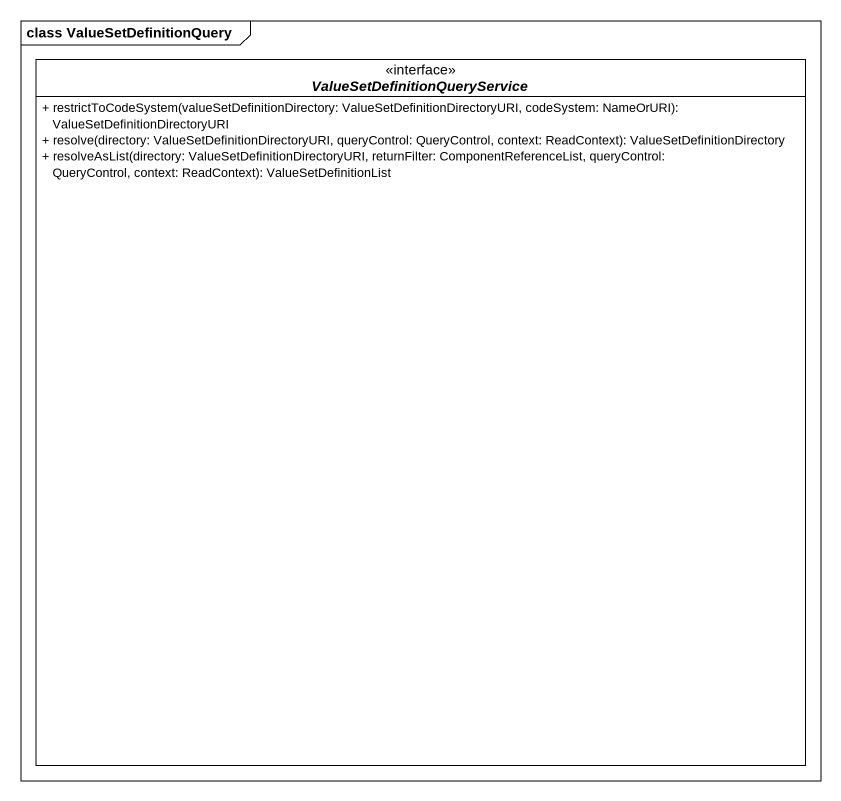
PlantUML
@startuml
mainframe class ValueSetDefinitionQuery
hide circle
hide empty members
skinparam classAttributeIconSize 0
interface "ValueSetDefinitionQueryService" as ValueSetDefinitionQueryServi <<interface>> {
  + restrictToCodeSystem(valueSetDefinitionDirectory: ValueSetDefinitionDirectoryURI, codeSystem: NameOrURI): ValueSetDefinitionDirectoryURI
  + resolve(directory: ValueSetDefinitionDirectoryURI, queryControl: QueryControl, context: ReadContext): ValueSetDefinitionDirectory
  + resolveAsList(directory: ValueSetDefinitionDirectoryURI, returnFilter: ComponentReferenceList, queryControl: QueryControl, context: ReadContext): ValueSetDefinitionList
}
@enduml
